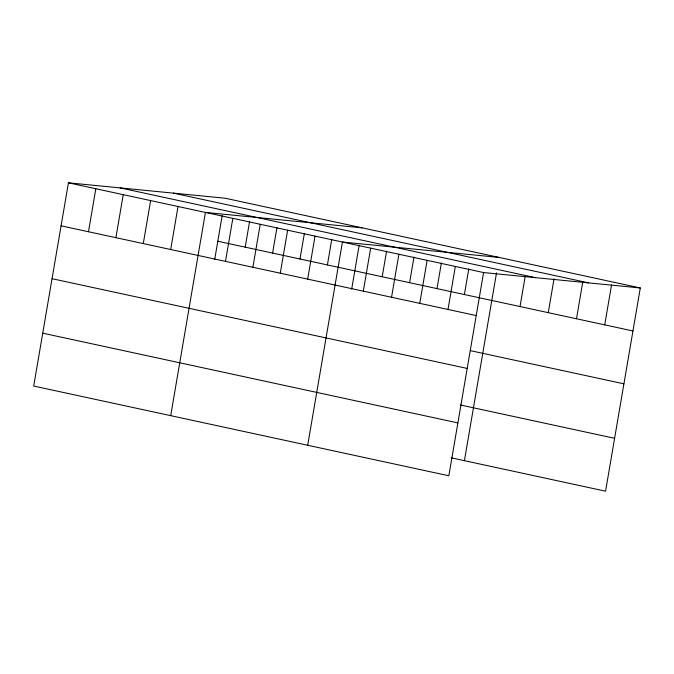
<?xml version="1.0" encoding="UTF-8"?>
<svg xmlns="http://www.w3.org/2000/svg" width="674" height="674" viewBox="0 0 674 674"><rect width="100%" height="100%" fill="white"/><g stroke="black" fill="none" stroke-linecap="round" stroke-linejoin="round"><path stroke-width="1.01" d="M640.3 287.958L225.158 198.223L68.436 182.814L33.7 386.042L448.842 475.777L483.578 272.557L640.3 287.958L605.564 491.186L451.218 457.823M88.488 231.746L95.834 188.737M115.886 237.669L123.241 194.66M143.284 243.592L150.639 200.582M170.682 249.515L178.037 206.505M170.699 415.656L205.435 212.428L362.157 227.837M214.677 259.532L222.184 215.629M225.487 261.36L232.833 218.351M245.201 247.156L249.582 221.552M252.885 267.283L260.231 224.273M272.599 253.079L276.98 227.475M280.283 273.206L287.638 230.196M300.006 259.001L304.378 233.398M307.681 279.129L315.036 236.119M327.404 264.924L331.776 239.321M307.698 445.27L342.434 242.042L499.148 257.443M351.676 289.146L359.175 245.243M363.311 291.151L370.666 248.142M382.2 276.77L386.581 251.166M391.543 297.259L398.89 254.25M409.598 282.692L413.979 257.089M419.767 303.359L427.122 260.349M436.996 288.615L441.377 263.012M447.999 309.459L455.354 266.449M464.403 294.53L468.775 268.934M464.411 460.671L496.527 272.81M520.033 306.56L525.282 275.834M548.257 312.66L554.036 278.868M576.489 318.76L582.791 281.901M604.721 324.868L611.545 284.925M173.437 193.135L588.579 282.869M120.157 187.903L535.299 277.637M68.436 182.814L483.578 272.557M217.803 241.233L632.945 330.968M61.09 225.824L476.232 315.567M470.587 350.699L623.913 383.835M52.05 278.699L467.192 368.434M460.258 404.948L614.595 438.311M42.74 333.175L457.882 422.91"/></g></svg>
